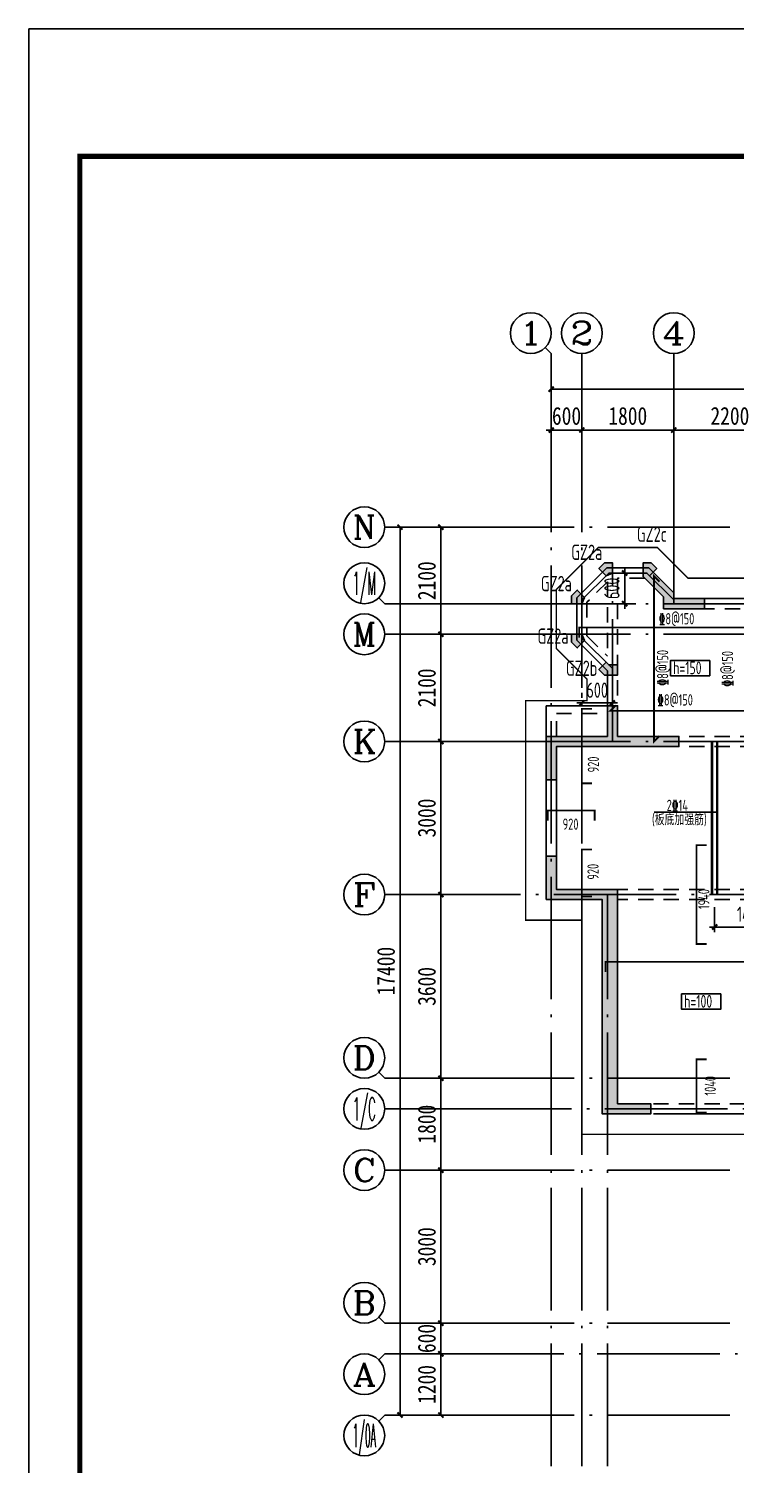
# Model space of a CAD drawing. Extents: x -144902 to 588294, y -160863 to 65494.
# Drawn here: x 171621 to 185460, y -28977 to -845 of the extents above; entities that cross this region are included whole.
import ezdxf
from ezdxf.enums import TextEntityAlignment as Align

# ---------------------------------------------------------------- set-up
doc = ezdxf.new("R2010")
doc.units = 0
doc.header["$LTSCALE"] = 100
doc.linetypes.add('3', pattern=[5, 3, -2])
doc.linetypes.add('ACAD_ISO04W100', pattern=[30.5, 24, -3, 0.5, -3])
doc.layers.get('0').update_dxf_attribs({"linetype": 'CONTINUOUS'})
doc.layers.get('Defpoints').update_dxf_attribs({"linetype": 'CONTINUOUS'})
for name, color, linetype in [('1508', 2, 'CONTINUOUS'), ('AXIS', 3, 'CONTINUOUS'), ('AXIS_TEXT', 7, 'CONTINUOUS'), ('DIM', 3, 'CONTINUOUS'), ('DOTE', 253, 'ACAD_ISO04W100'), ('GZ', 7, 'CONTINUOUS'), ('HATCH', 254, 'CONTINUOUS'), ('j加强筋', 1, 'CONTINUOUS'), ('tk', 7, 'CONTINUOUS'), ('x线脚', 6, 'CONTINUOUS'), ('构件标注', 3, 'CONTINUOUS'), ('梁', 4, 'CONTINUOUS'), ('梁虚线', 134, '3'), ('楼板正筋文字', 7, 'CONTINUOUS'), ('楼板正筋钢筋', 24, 'CONTINUOUS'), ('楼板负筋钢筋', 1, 'CONTINUOUS'), ('砼墙', 3, 'CONTINUOUS'), ('钢筋', 94, 'CONTINUOUS'), ('门', 174, 'CONTINUOUS'), ('门虚线', 174, '3')]:
    doc.layers.add(name, color=color, linetype=linetype)
doc.styles.add('_HZTXT', font='complex.shx', dxfattribs={"width": 0.7, "bigfont": 'tssdchn.shx'})
doc.styles.add('COMPLEX', font='COMPLEX')
doc.styles.add('DIM_FONT', font='SIMHEI.TTF', dxfattribs={"width": 0.8})
doc.styles.get("Standard").update_dxf_attribs({"font": 'tssdeng.shx', "width": 0.7, "bigfont": 'tssdchn.shx'})
doc.styles.add('TSSD_Dimension', font='Tssdeng.shx', dxfattribs={"width": 0.7, "bigfont": 'tssdchn.shx'})
doc.styles.add('TSSD_Rein', font='Tssdeng.shx', dxfattribs={"width": 0.7, "bigfont": 'tssdchn.shx'})
doc.dimstyles.new('_TCH_ARCH&&100', dxfattribs={"dimtxt": 350, "dimasz": 100, "dimexe": 250, "dimexo": 300, "dimgap": 100, "dimtad": 1, "dimdec": 0, "dimzin": 0, "dimdsep": 46, "dimtxsty": 'DIM_FONT', "dimblk": 'ARCHTICK', "dimcen": 0.09, "dimclrt": 7, "dimazin": 2, "dimtfac": 1, "dimtdec": 0, "dimtix": 1, "dimtmove": 2, "dimatfit": 3, "dimfxl": 1, "dimtolj": 1, "dimtzin": 0, "dimarcsym": 0})
doc.dimstyles.new('TSSD_100_100', dxfattribs={"dimtxt": 300, "dimasz": 100, "dimexe": 100, "dimexo": 250, "dimgap": 100, "dimtad": 1, "dimdec": 0, "dimzin": 0, "dimdsep": 46, "dimtxsty": 'TSSD_Dimension', "dimblk": 'ARCHTICK', "dimcen": 0, "dimdle": 100, "dimclrt": 7, "dimadec": 0, "dimazin": 0, "dimtfac": 1, "dimtdec": 0, "dimtix": 1, "dimtmove": 2, "dimatfit": 3, "dimfxl": 1, "dimtolj": 1, "dimtzin": 0, "dimarcsym": 0})

# ---------------------------------------------------------------- blocks, each defined once
blk = doc.blocks.new('A1tk')
at = {"layer": 'tk', "color": 5}
blk.add_lwpolyline([(0, 0), (0, 59400), (84100, 59400), (84100, 0)], close=True, dxfattribs=at)
at = {"layer": 'tk', "const_width": 100}
blk.add_lwpolyline([(2500, 1000), (83100, 1000), (83100, 58400), (2500, 58400)], close=True, dxfattribs=at)
blk = doc.blocks.new('_ArchTick')
at = {"color": 0, "linetype": 'ByBlock', "const_width": 0.4}
blk.add_lwpolyline([(-0.5, -0.5), (0.5, 0.5)], dxfattribs=at)
blk = doc.blocks.new('*D1317')
at = {"layer": 'Defpoints', "color": 0}
for p in [(183265, -11512), (183265, -12112), (183294, -12112)]:
    blk.add_point(p, dxfattribs=at)
at = {"layer": 'DIM', "color": 0, "lineweight": -2}
for p, q in [((183294, -11512), (183294, -11412)), ((183294, -11512), (183294, -12112)), ((183515, -11512), (183394, -11512)), ((183294, -12112), (183294, -12212)), ((183515, -12112), (183394, -12112))]:
    blk.add_line(p, q, dxfattribs=at)
at = {"layer": 'DIM', "color": 0, "lineweight": -2, "xscale": 100, "yscale": 100, "zscale": 100}
for p, rotation in [((183294, -11512), 270), ((183294, -12112), 90)]:
    blk.add_blockref('_ArchTick', p, dxfattribs=dict(at, rotation=rotation))
at = {"layer": 'DIM', "color": 7, "insert": (183044, -11812), "char_height": 300, "attachment_point": 5, "rotation": 90, "style": 'TSSD_Dimension'}
blk.add_mtext('\\A1;600', dxfattribs=at)
blk = doc.blocks.new('*D1331')
at = {"layer": 'Defpoints', "color": 0}
for p in [(182455, -14057), (182455, -14112), (183055, -14112)]:
    blk.add_point(p, dxfattribs=at)
at = {"layer": 'DIM', "color": 0, "lineweight": -2}
for p, q in [((182455, -14057), (182355, -14057)), ((182455, -13862), (182455, -13957)), ((183055, -14057), (182455, -14057)), ((183055, -13862), (183055, -13957)), ((183055, -14057), (183155, -14057))]:
    blk.add_line(p, q, dxfattribs=at)
at = {"layer": 'DIM', "color": 0, "lineweight": -2, "xscale": 100, "yscale": 100, "zscale": 100}
blk.add_blockref('_ArchTick', (182455, -14057), dxfattribs=at)
at = {"layer": 'DIM', "color": 0, "lineweight": -2, "xscale": 100, "yscale": 100, "zscale": 100, "rotation": 180}
blk.add_blockref('_ArchTick', (183055, -14057), dxfattribs=at)
at = {"layer": 'DIM', "color": 7, "insert": (182755, -13807), "char_height": 300, "attachment_point": 5, "style": 'TSSD_Dimension'}
blk.add_mtext('\\A1;600', dxfattribs=at)
blk = doc.blocks.new('*D1341')
at = {"layer": 'Defpoints', "color": 0}
for p in [(185055, -17812, 0), (186455, -17812), (185055, -18448)]:
    blk.add_point(p, dxfattribs=at)
at = {"layer": 'j加强筋', "color": 0, "lineweight": -2}
for p, q in [((185055, -18062), (185055, -18548)), ((186455, -18062), (186455, -18548)), ((186555, -18448), (184955, -18448))]:
    blk.add_line(p, q, dxfattribs=at)
at = {"layer": 'j加强筋', "color": 0, "lineweight": -2, "xscale": 100, "yscale": 100, "zscale": 100, "rotation": 180}
blk.add_blockref('_ArchTick', (185055, -18448), dxfattribs=at)
at = {"layer": 'j加强筋', "color": 0, "lineweight": -2, "xscale": 100, "yscale": 100, "zscale": 100}
blk.add_blockref('_ArchTick', (186455, -18448), dxfattribs=at)
at = {"layer": 'j加强筋', "color": 7, "insert": (185755, -18198), "char_height": 300, "attachment_point": 5, "style": 'TSSD_Dimension'}
blk.add_mtext('\\A1;1400', dxfattribs=at)
blk = doc.blocks.new('*D1650')
at = {"layer": 'AXIS', "color": 0, "lineweight": -2}
for p, q in [((2761, 5875), (1650, 5875)), ((1900, 4675), (1900, 5875)), ((2761, 4675), (1650, 4675))]:
    blk.add_line(p, q, dxfattribs=at)
at = {"layer": 'Defpoints', "color": 0}
for p in [(1900, 5875), (3061, 5875), (3061, 4675)]:
    blk.add_point(p, dxfattribs=at)
at = {"layer": 'AXIS', "color": 0, "lineweight": -2, "xscale": 100, "yscale": 100, "zscale": 100}
for p, rotation in [((1900, 5875), 90), ((1900, 4675), 270)]:
    blk.add_blockref('_ArchTick', p, dxfattribs=dict(at, rotation=rotation))
at = {"layer": 'AXIS', "color": 7, "insert": (1625, 5275), "char_height": 350, "attachment_point": 5, "rotation": 90, "style": 'DIM_FONT'}
blk.add_mtext('\\A1;1200', dxfattribs=at)
blk = doc.blocks.new('*D1651')
at = {"layer": 'AXIS', "color": 0, "lineweight": -2}
for p, q in [((2761, 6475), (1650, 6475)), ((1900, 6475), (1900, 6575)), ((1900, 5875), (1900, 6475)), ((2761, 5875), (1650, 5875)), ((1900, 5875), (1900, 5775))]:
    blk.add_line(p, q, dxfattribs=at)
at = {"layer": 'Defpoints', "color": 0}
for p in [(1900, 6475), (3061, 6475), (3061, 5875)]:
    blk.add_point(p, dxfattribs=at)
at = {"layer": 'AXIS', "color": 0, "lineweight": -2, "xscale": 100, "yscale": 100, "zscale": 100}
for p, rotation in [((1900, 6475), 270), ((1900, 5875), 90)]:
    blk.add_blockref('_ArchTick', p, dxfattribs=dict(at, rotation=rotation))
at = {"layer": 'AXIS', "color": 7, "insert": (1625, 6175), "char_height": 350, "attachment_point": 5, "rotation": 90, "style": 'DIM_FONT'}
blk.add_mtext('\\A1;600', dxfattribs=at)
blk = doc.blocks.new('*D1652')
at = {"layer": 'AXIS', "color": 0, "lineweight": -2}
for p, q in [((2761, 9475), (1650, 9475)), ((1900, 6475), (1900, 9475)), ((2761, 6475), (1650, 6475))]:
    blk.add_line(p, q, dxfattribs=at)
at = {"layer": 'Defpoints', "color": 0}
for p in [(1900, 9475), (3061, 9475), (3061, 6475)]:
    blk.add_point(p, dxfattribs=at)
at = {"layer": 'AXIS', "color": 0, "lineweight": -2, "xscale": 100, "yscale": 100, "zscale": 100}
for p, rotation in [((1900, 9475), 90), ((1900, 6475), 270)]:
    blk.add_blockref('_ArchTick', p, dxfattribs=dict(at, rotation=rotation))
at = {"layer": 'AXIS', "color": 7, "insert": (1625, 7975), "char_height": 350, "attachment_point": 5, "rotation": 90, "style": 'DIM_FONT'}
blk.add_mtext('\\A1;3000', dxfattribs=at)
blk = doc.blocks.new('*D1653')
at = {"layer": 'AXIS', "color": 0, "lineweight": -2}
for p, q in [((2761, 11275), (1650, 11275)), ((1900, 9475), (1900, 11275)), ((2761, 9475), (1650, 9475))]:
    blk.add_line(p, q, dxfattribs=at)
at = {"layer": 'Defpoints', "color": 0}
for p in [(1900, 11275), (3061, 11275), (3061, 9475)]:
    blk.add_point(p, dxfattribs=at)
at = {"layer": 'AXIS', "color": 0, "lineweight": -2, "xscale": 100, "yscale": 100, "zscale": 100}
for p, rotation in [((1900, 11275), 90), ((1900, 9475), 270)]:
    blk.add_blockref('_ArchTick', p, dxfattribs=dict(at, rotation=rotation))
at = {"layer": 'AXIS', "color": 7, "insert": (1625, 10375), "char_height": 350, "attachment_point": 5, "rotation": 90, "style": 'DIM_FONT'}
blk.add_mtext('\\A1;1800', dxfattribs=at)
blk = doc.blocks.new('*D1654')
at = {"layer": 'AXIS', "color": 0, "lineweight": -2}
for p, q in [((2761, 14875), (1650, 14875)), ((1900, 11275), (1900, 14875)), ((2761, 11275), (1650, 11275))]:
    blk.add_line(p, q, dxfattribs=at)
at = {"layer": 'Defpoints', "color": 0}
for p in [(1900, 14875), (3061, 14875), (3061, 11275)]:
    blk.add_point(p, dxfattribs=at)
at = {"layer": 'AXIS', "color": 0, "lineweight": -2, "xscale": 100, "yscale": 100, "zscale": 100}
for p, rotation in [((1900, 14875), 90), ((1900, 11275), 270)]:
    blk.add_blockref('_ArchTick', p, dxfattribs=dict(at, rotation=rotation))
at = {"layer": 'AXIS', "color": 7, "insert": (1625, 13075), "char_height": 350, "attachment_point": 5, "rotation": 90, "style": 'DIM_FONT'}
blk.add_mtext('\\A1;3600', dxfattribs=at)
blk = doc.blocks.new('*D1655')
at = {"layer": 'AXIS', "color": 0, "lineweight": -2}
for p, q in [((2761, 17875), (1650, 17875)), ((1900, 14875), (1900, 17875)), ((2761, 14875), (1650, 14875))]:
    blk.add_line(p, q, dxfattribs=at)
at = {"layer": 'Defpoints', "color": 0}
for p in [(1900, 17875), (3061, 17875), (3061, 14875)]:
    blk.add_point(p, dxfattribs=at)
at = {"layer": 'AXIS', "color": 0, "lineweight": -2, "xscale": 100, "yscale": 100, "zscale": 100}
for p, rotation in [((1900, 17875), 90), ((1900, 14875), 270)]:
    blk.add_blockref('_ArchTick', p, dxfattribs=dict(at, rotation=rotation))
at = {"layer": 'AXIS', "color": 7, "insert": (1625, 16375), "char_height": 350, "attachment_point": 5, "rotation": 90, "style": 'DIM_FONT'}
blk.add_mtext('\\A1;3000', dxfattribs=at)
blk = doc.blocks.new('*D1656')
at = {"layer": 'AXIS', "color": 0, "lineweight": -2}
for p, q in [((2761, 19975), (1650, 19975)), ((1900, 17875), (1900, 19975)), ((2761, 17875), (1650, 17875))]:
    blk.add_line(p, q, dxfattribs=at)
at = {"layer": 'Defpoints', "color": 0}
for p in [(1900, 19975), (3061, 19975), (3061, 17875)]:
    blk.add_point(p, dxfattribs=at)
at = {"layer": 'AXIS', "color": 0, "lineweight": -2, "xscale": 100, "yscale": 100, "zscale": 100}
for p, rotation in [((1900, 19975), 90), ((1900, 17875), 270)]:
    blk.add_blockref('_ArchTick', p, dxfattribs=dict(at, rotation=rotation))
at = {"layer": 'AXIS', "color": 7, "insert": (1625, 18925), "char_height": 350, "attachment_point": 5, "rotation": 90, "style": 'DIM_FONT'}
blk.add_mtext('\\A1;2100', dxfattribs=at)
blk = doc.blocks.new('*D1657')
at = {"layer": 'AXIS', "color": 0, "lineweight": -2}
for p, q in [((2761, 22075), (1650, 22075)), ((1900, 19975), (1900, 22075)), ((2761, 19975), (1650, 19975))]:
    blk.add_line(p, q, dxfattribs=at)
at = {"layer": 'Defpoints', "color": 0}
for p in [(1900, 22075), (3061, 22075), (3061, 19975)]:
    blk.add_point(p, dxfattribs=at)
at = {"layer": 'AXIS', "color": 0, "lineweight": -2, "xscale": 100, "yscale": 100, "zscale": 100}
for p, rotation in [((1900, 22075), 90), ((1900, 19975), 270)]:
    blk.add_blockref('_ArchTick', p, dxfattribs=dict(at, rotation=rotation))
at = {"layer": 'AXIS', "color": 7, "insert": (1625, 21025), "char_height": 350, "attachment_point": 5, "rotation": 90, "style": 'DIM_FONT'}
blk.add_mtext('\\A1;2100', dxfattribs=at)
blk = doc.blocks.new('*D1658')
at = {"layer": 'AXIS', "color": 0, "lineweight": -2}
for p, q in [((2761, 22075), (850, 22075)), ((1100, 4675), (1100, 22075)), ((2761, 4675), (850, 4675))]:
    blk.add_line(p, q, dxfattribs=at)
at = {"layer": 'Defpoints', "color": 0}
for p in [(1100, 22075), (3061, 22075, 0), (3061, 4675)]:
    blk.add_point(p, dxfattribs=at)
at = {"layer": 'AXIS', "color": 0, "lineweight": -2, "xscale": 100, "yscale": 100, "zscale": 100}
for p, rotation in [((1100, 22075), 90), ((1100, 4675), 270)]:
    blk.add_blockref('_ArchTick', p, dxfattribs=dict(at, rotation=rotation))
at = {"layer": 'AXIS', "color": 7, "insert": (825, 13375), "char_height": 350, "attachment_point": 5, "rotation": 90, "style": 'DIM_FONT'}
blk.add_mtext('\\A1;17400', dxfattribs=at)
blk = doc.blocks.new('*D1683')
at = {"layer": 'AXIS', "color": 0, "lineweight": -2}
for p, q in [((6461, 22375), (6461, 24228)), ((8661, 22375), (8661, 24228)), ((6461, 23978), (8661, 23978))]:
    blk.add_line(p, q, dxfattribs=at)
at = {"layer": 'Defpoints', "color": 0}
for p in [(8661, 23978), (6461, 22075), (8661, 22075)]:
    blk.add_point(p, dxfattribs=at)
at = {"layer": 'AXIS', "color": 0, "lineweight": -2, "xscale": 100, "yscale": 100, "zscale": 100, "rotation": 180}
blk.add_blockref('_ArchTick', (6461, 23978), dxfattribs=at)
at = {"layer": 'AXIS', "color": 0, "lineweight": -2, "xscale": 100, "yscale": 100, "zscale": 100}
blk.add_blockref('_ArchTick', (8661, 23978), dxfattribs=at)
at = {"layer": 'AXIS', "color": 7, "insert": (7561, 24253), "char_height": 350, "attachment_point": 5, "style": 'DIM_FONT'}
blk.add_mtext('\\A1;2200', dxfattribs=at)
blk = doc.blocks.new('*D1684')
at = {"layer": 'AXIS', "color": 0, "lineweight": -2}
for p, q in [((4661, 22375), (4661, 24228)), ((6461, 22375), (6461, 24228)), ((4661, 23978), (6461, 23978))]:
    blk.add_line(p, q, dxfattribs=at)
at = {"layer": 'Defpoints', "color": 0}
for p in [(6461, 23978), (4661, 22075), (6461, 22075)]:
    blk.add_point(p, dxfattribs=at)
at = {"layer": 'AXIS', "color": 0, "lineweight": -2, "xscale": 100, "yscale": 100, "zscale": 100, "rotation": 180}
blk.add_blockref('_ArchTick', (4661, 23978), dxfattribs=at)
at = {"layer": 'AXIS', "color": 0, "lineweight": -2, "xscale": 100, "yscale": 100, "zscale": 100}
blk.add_blockref('_ArchTick', (6461, 23978), dxfattribs=at)
at = {"layer": 'AXIS', "color": 7, "insert": (5561, 24253), "char_height": 350, "attachment_point": 5, "style": 'DIM_FONT'}
blk.add_mtext('\\A1;1800', dxfattribs=at)
blk = doc.blocks.new('*D1685')
at = {"layer": 'AXIS', "color": 0, "lineweight": -2}
for p, q in [((4061, 22375), (4061, 24228)), ((4661, 22375), (4661, 24228)), ((4061, 23978), (3961, 23978)), ((4061, 23978), (4661, 23978)), ((4661, 23978), (4761, 23978))]:
    blk.add_line(p, q, dxfattribs=at)
at = {"layer": 'Defpoints', "color": 0}
for p in [(4661, 23978), (4061, 22075), (4661, 22075)]:
    blk.add_point(p, dxfattribs=at)
at = {"layer": 'AXIS', "color": 0, "lineweight": -2, "xscale": 100, "yscale": 100, "zscale": 100}
blk.add_blockref('_ArchTick', (4061, 23978), dxfattribs=at)
at = {"layer": 'AXIS', "color": 0, "lineweight": -2, "xscale": 100, "yscale": 100, "zscale": 100, "rotation": 180}
blk.add_blockref('_ArchTick', (4661, 23978), dxfattribs=at)
at = {"layer": 'AXIS', "color": 7, "insert": (4361, 24253), "char_height": 350, "attachment_point": 5, "style": 'DIM_FONT'}
blk.add_mtext('\\A1;600', dxfattribs=at)
blk = doc.blocks.new('*D1686')
at = {"layer": 'AXIS', "color": 0, "lineweight": -2}
for p, q in [((4061, 22375), (4061, 25028)), ((4061, 24778), (43161, 24778)), ((43161, 22375), (43161, 25028))]:
    blk.add_line(p, q, dxfattribs=at)
at = {"layer": 'Defpoints', "color": 0}
for p in [(43161, 24778), (4061, 22075), (43161, 22075)]:
    blk.add_point(p, dxfattribs=at)
at = {"layer": 'AXIS', "color": 0, "lineweight": -2, "xscale": 100, "yscale": 100, "zscale": 100, "rotation": 180}
blk.add_blockref('_ArchTick', (4061, 24778), dxfattribs=at)
at = {"layer": 'AXIS', "color": 0, "lineweight": -2, "xscale": 100, "yscale": 100, "zscale": 100}
blk.add_blockref('_ArchTick', (43161, 24778), dxfattribs=at)
at = {"layer": 'AXIS', "color": 7, "insert": (23611, 25053), "char_height": 350, "attachment_point": 5, "style": 'DIM_FONT'}
blk.add_mtext('\\A1;39100', dxfattribs=at)
blk = doc.blocks.new('_AXISO')
blk.add_circle((0, 0), 0.5)
at = {"layer": 'AXIS_TEXT', "style": 'COMPLEX', "width": 1.041667}
blk.add_attdef('A', text='', height=0.56, dxfattribs=at).set_placement((-0.25, -0.28), (0.25, -0.28), align=Align.FIT)
blk = doc.blocks.new('2012122621245179')
at = {"layer": 'GZ'}
h = blk.add_hatch(color=256, dxfattribs=at)
h.paths.add_polyline_path([(5985.8, 21123.5), (6127.3, 21265), (6017.2, 21375), (5861.6, 21375), (5861.6, 21175), (5934.4, 21175)])
h.paths.add_polyline_path([(5137.3, 21123.5), (4995.9, 21265), (5105.9, 21375), (5261.6, 21375), (5261.6, 21175), (5202.6, 21150.6)])
h.paths.add_polyline_path([(5137.3, 19426.5), (4995.9, 19285.1), (5105.9, 19175), (5361.4, 19175), (5361.4, 19375), (5188.8, 19375)])
h.paths.add_polyline_path([(4713, 19850.8), (4571.6, 19709.3), (4461.6, 19819.4), (4461.6, 19975), (4661.6, 19975), (4693.3, 19898.4)])
h.paths.add_polyline_path([(4713, 20699.3), (4571.6, 20840.7), (4461.6, 20730.7), (4461.6, 20575), (4661.6, 20575), (4687.2, 20637.2)])
at = {"layer": 'HATCH'}
for points in [[(7061.4, 20675), (7061.4, 20475), (6261.4, 20475), (6261.4, 20706.6), (5861.6, 21106.4), (5861.6, 21275), (5975.8, 21275), (6461.4, 20789.4), (6461.4, 20675)], [(5161.4, 18575), (5161.4, 17975), (3961.4, 17975), (3961.4, 17125), (4161.4, 17125), (4161.4, 17775), (6561.4, 17775), (6561.4, 17975), (5361.4, 17975), (5361.4, 18575)], [(3961.4, 14775), (5061.4, 14775), (5061.4, 10575), (6011.4, 10575), (6011.4, 10775), (5361.4, 10775), (5361.4, 14975), (4161.4, 14975), (4161.4, 15625), (3961.4, 15625)]]:
    blk.add_hatch(color=256, dxfattribs=at).paths.add_polyline_path(points)
at = {"layer": 'AXIS'}
for p, q in [((3944.2, 25594.8, 0), (4061.4, 25477.6, 0)), ((4061.4, 22075, 0), (4061.4, 25477.6, 0)), ((4661.4, 22075, 0), (4661.4, 25477.6, 0)), ((6461.4, 22075, 0), (6461.4, 25477.6, 0)), ((3461.4, 22075, 0), (800, 22075, 0)), ((682.8, 20692.2, 0), (800, 20575, 0)), ((3461.4, 20575, 0), (800, 20575, 0)), ((3461.4, 19975, 0), (800, 19975, 0)), ((3461.4, 17875, 0), (800, 17875, 0)), ((3461.4, 14875, 0), (800, 14875, 0)), ((682.8, 11392.2, 0), (800, 11275, 0)), ((3461.4, 11275, 0), (800, 11275, 0)), ((3461.4, 10675, 0), (800, 10675, 0)), ((3461.4, 9475, 0), (800, 9475, 0)), ((682.8, 6592.2, 0), (800, 6475, 0)), ((3461.4, 6475, 0), (800, 6475, 0)), ((682.8, 5757.8, 0), (800, 5875, 0)), ((3461.4, 5875, 0), (800, 5875, 0)), ((682.8, 4557.8, 0), (800, 4675, 0)), ((3461.4, 4675, 0), (800, 4675, 0))]:
    blk.add_line(p, q, dxfattribs=at)
at = {"layer": 'DOTE'}
for p, q in [((4061.4, 3675, 0), (4061.4, 23075, 0)), ((4661.4, 3675, 0), (4661.4, 23075, 0)), ((6461.4, 20575, 0), (6461.4, 23075, 0)), ((44161.4, 22075, 0), (3061.4, 22075, 0)), ((5188.8, 21175, 0), (4661.4, 20647.6, 0)), ((5934.4, 21175, 0), (5188.8, 21175, 0)), ((5261.4, 17875, 0), (5261.4, 21175, 0)), ((5934.4, 21175, 0), (6461.4, 20648)), ((8661.4, 20575, 0), (3061.4, 20575, 0)), ((14761.4, 19975, 0), (3061.4, 19975, 0)), ((4661.4, 19902.4, 0), (5261.4, 19302.4, 0)), ((8661.4, 17875, 0), (3061.4, 17875, 0)), ((33961.4, 14875, 0), (3461.4, 14875, 0)), ((5161.4, 3675, 0), (5161.4, 14875, 0)), ((44161.4, 11275, 0), (3061.4, 11275, 0)), ((10561.4, 10675, 0), (3061.4, 10675, 0)), ((44161.4, 9475, 0), (3061.4, 9475, 0)), ((44161.4, 6475, 0), (3061.4, 6475, 0)), ((19561.4, 5875, 0), (3061.4, 5875, 0)), ((44161.4, 4675, 0), (3061.4, 4675, 0))]:
    blk.add_line(p, q, dxfattribs=at)
at = {"layer": 'GZ'}
for points in [[(5137.3, 21123.5), (4995.9, 21265), (5105.9, 21375), (5261.6, 21375), (5261.6, 21175), (5137.3, 21123.5)], [(5985.8, 21123.5), (6127.3, 21265), (6017.2, 21375), (5861.6, 21375), (5861.6, 21175), (5934.4, 21175)], [(4713, 20699.3), (4571.6, 20840.7), (4461.6, 20730.7), (4461.6, 20575), (4661.6, 20575), (4687.2, 20637.2)], [(4713, 19850.8), (4571.6, 19709.3), (4461.6, 19819.4), (4461.6, 19975), (4661.6, 19975), (4693.3, 19898.4)], [(5137.3, 19426.5), (4995.9, 19285.1), (5105.9, 19175), (5361.4, 19175), (5361.4, 19375), (5188.8, 19375)]]:
    blk.add_lwpolyline(points, close=True, dxfattribs=at)
at = {"layer": '梁'}
for p, q in [((5147.4, 21275, 0), (4561.6, 20689.2, 0)), ((5861.6, 21275, 0), (5147.4, 21275, 0)), ((4561.6, 20689.2, 0), (4561.6, 19860.8, 0)), ((8261.4, 20675), (7061.4, 20675)), ((4561.6, 19860.8, 0), (5161.4, 19261, 0)), ((5161.4, 19261, 0), (5161.4, 18575, 0)), ((3961.4, 17975), (3961.4, 18575)), ((3961.4, 18575), (5161.4, 18575)), ((7861.4, 10575), (6061.4, 10575))]:
    blk.add_line(p, q, dxfattribs=at)
at = {"layer": '梁虚线'}
for p, q in [((5161.4, 21006.2, 0), (4761.6, 20606.4, 0)), ((5161.4, 21006.2, 0), (5161.4, 19543.8, 0)), ((5892.9, 21075, 0), (5361.4, 21075, 0)), ((5361.4, 21075, 0), (5361.4, 18575, 0)), ((4761.6, 20606.4, 0), (4761.6, 19943.6, 0)), ((8261.4, 20475), (7061.4, 20475)), ((4761.6, 19943.6, 0), (5161.4, 19543.8, 0)), ((4161.4, 18425), (5161.4, 18425)), ((4161.4, 17975), (4161.4, 18425)), ((8561.4, 17975), (6561.4, 17975)), ((8561.4, 17775), (6561.4, 17775)), ((8561.4, 14975), (5361.4, 14975)), ((8561.4, 14775), (5361.4, 14775)), ((7861.4, 10775), (6061.4, 10775))]:
    blk.add_line(p, q, dxfattribs=at)
at = {"layer": '砼墙'}
for points in [[(7061.4, 20675), (7061.4, 20475), (6261.4, 20475), (6261.4, 20706.6), (5861.6, 21106.4), (5861.6, 21275), (5975.8, 21275), (6461.4, 20789.4), (6461.4, 20675)], [(5161.4, 18575), (5161.4, 17975), (3961.4, 17975), (3961.4, 17125), (4161.4, 17125), (4161.4, 17775), (6561.4, 17775), (6561.4, 17975), (5361.4, 17975), (5361.4, 18575)], [(3961.4, 14775), (5061.4, 14775), (5061.4, 10575), (6011.4, 10575), (6011.4, 10775), (5361.4, 10775), (5361.4, 14975), (4161.4, 14975), (4161.4, 15625), (3961.4, 15625)]]:
    blk.add_lwpolyline(points, close=True, dxfattribs=at)
at = {"layer": '门'}
for p, q in [((3961.4, 15625), (3961.4, 17125)), ((4161.4, 15625), (4161.4, 17125))]:
    blk.add_line(p, q, dxfattribs=at)
at = {"layer": '门虚线'}
for p, q in [((3961.4, 15625), (3961.4, 17125)), ((4161.4, 15625), (4161.4, 17125))]:
    blk.add_line(p, q, dxfattribs=at)
at = {"layer": 'AXIS'}
ref = blk.add_blockref('_AXISO', (3661.4, 25877.6, 0), dxfattribs=dict(at, xscale=800, yscale=800, zscale=800))
ref.add_attrib('A', '1', dxfattribs={"layer": 'AXIS_TEXT', "height": 452.5, "style": '_HZTXT', "width": 2.333333}).set_placement((3435.1, 25651.4, 0), (3887.6, 25651.4, 0), align=Align.FIT)
ref = blk.add_blockref('_AXISO', (4661.4, 25877.6, 0), dxfattribs=dict(at, xscale=800, yscale=800, zscale=800))
ref.add_attrib('A', '2', dxfattribs={"layer": 'AXIS_TEXT', "height": 452.5, "style": '_HZTXT', "width": 1.5}).set_placement((4435.1, 25651.4, 0), (4887.6, 25651.4, 0), align=Align.FIT)
ref = blk.add_blockref('_AXISO', (6461.4, 25877.6, 0), dxfattribs=dict(at, xscale=800, yscale=800, zscale=800))
ref.add_attrib('A', '4', dxfattribs={"layer": 'AXIS_TEXT', "height": 452.5, "style": '_HZTXT', "width": 1.3125}).set_placement((6235.1, 25651.4, 0), (6687.6, 25651.4, 0), align=Align.FIT)
ref = blk.add_blockref('_AXISO', (400, 22075, 0), dxfattribs=dict(at, xscale=800, yscale=800, zscale=800))
ref.add_attrib('A', 'N', dxfattribs={"layer": 'AXIS_TEXT', "height": 452.5, "style": '_HZTXT', "width": 1.105263}).set_placement((173.7, 21848.7, 0), (626.3, 21848.7, 0), align=Align.FIT)
ref = blk.add_blockref('_AXISO', (400, 20975, 0), dxfattribs=dict(at, xscale=800, yscale=800, zscale=800))
ref.add_attrib('A', '1/M', dxfattribs={"layer": 'AXIS_TEXT', "height": 452.55, "style": '_HZTXT', "width": 0.362069}).set_placement((173.7, 20748.7, 0), (626.3, 20748.7, 0), align=Align.FIT)
ref = blk.add_blockref('_AXISO', (400, 19975, 0), dxfattribs=dict(at, xscale=800, yscale=800, zscale=800))
ref.add_attrib('A', 'M', dxfattribs={"layer": 'AXIS_TEXT', "height": 452.5, "style": '_HZTXT'}).set_placement((173.7, 19748.7, 0), (626.3, 19748.7, 0), align=Align.FIT)
ref = blk.add_blockref('_AXISO', (400, 17875, 0), dxfattribs=dict(at, xscale=800, yscale=800, zscale=800))
ref.add_attrib('A', 'K', dxfattribs={"layer": 'AXIS_TEXT', "height": 452.5, "style": '_HZTXT', "width": 1.105263}).set_placement((173.7, 17648.7, 0), (626.3, 17648.7, 0), align=Align.FIT)
ref = blk.add_blockref('_AXISO', (400, 14875, 0), dxfattribs=dict(at, xscale=800, yscale=800, zscale=800))
ref.add_attrib('A', 'F', dxfattribs={"layer": 'AXIS_TEXT', "height": 452.5, "style": '_HZTXT', "width": 1.3125}).set_placement((173.7, 14648.7, 0), (626.3, 14648.7, 0), align=Align.FIT)
ref = blk.add_blockref('_AXISO', (400, 11675, 0), dxfattribs=dict(at, xscale=800, yscale=800, zscale=800))
ref.add_attrib('A', 'D', dxfattribs={"layer": 'AXIS_TEXT', "height": 452.5, "style": '_HZTXT', "width": 1.235294}).set_placement((173.7, 11448.7, 0), (626.3, 11448.7, 0), align=Align.FIT)
ref = blk.add_blockref('_AXISO', (400, 10675, 0), dxfattribs=dict(at, xscale=800, yscale=800, zscale=800))
ref.add_attrib('A', '1/C', dxfattribs={"layer": 'AXIS_TEXT', "height": 452.55, "style": '_HZTXT', "width": 0.403846}).set_placement((173.7, 10448.7, 0), (626.3, 10448.7, 0), align=Align.FIT)
ref = blk.add_blockref('_AXISO', (400, 9475, 0), dxfattribs=dict(at, xscale=800, yscale=800, zscale=800))
ref.add_attrib('A', 'C', dxfattribs={"layer": 'AXIS_TEXT', "height": 452.5, "style": '_HZTXT', "width": 1.4}).set_placement((173.7, 9248.7, 0), (626.3, 9248.7, 0), align=Align.FIT)
ref = blk.add_blockref('_AXISO', (400, 6875, 0), dxfattribs=dict(at, xscale=800, yscale=800, zscale=800))
ref.add_attrib('A', 'B', dxfattribs={"layer": 'AXIS_TEXT', "height": 452.5, "style": '_HZTXT', "width": 1.235294}).set_placement((173.7, 6648.7, 0), (626.3, 6648.7, 0), align=Align.FIT)
ref = blk.add_blockref('_AXISO', (400, 5475, 0), dxfattribs=dict(at, xscale=800, yscale=800, zscale=800))
ref.add_attrib('A', 'A', dxfattribs={"layer": 'AXIS_TEXT', "height": 452.5, "style": '_HZTXT', "width": 1.166667}).set_placement((173.7, 5248.7, 0), (626.3, 5248.7, 0), align=Align.FIT)
ref = blk.add_blockref('_AXISO', (400, 4275, 0), dxfattribs=dict(at, xscale=800, yscale=800, zscale=800))
ref.add_attrib('A', '1/0A', dxfattribs={"layer": 'AXIS_TEXT', "height": 452.55, "style": '_HZTXT', "width": 0.28}).set_placement((173.7, 4048.7, 0), (626.3, 4048.7, 0), align=Align.FIT)
for p1, p2, distance, picture, middle in [((4061.4, 22075, 0), (43161.4, 22075, 0), 2702.6, '*D1686', (23611.4, 25052.6, 0)), ((4061.4, 22075, 0), (4661.4, 22075, 0), 1902.6, '*D1685', (4361.4, 24252.6, 0)), ((4661.4, 22075, 0), (6461.4, 22075, 0), 1902.6, '*D1684', (5561.4, 24252.6, 0)), ((6461.4, 22075, 0), (8661.4, 22075, 0), 1902.6, '*D1683', (7561.4, 24252.6, 0)), ((3061.4, 4675, 0), (3061.4, 22075, 0), 1961.4, '*D1658', (825, 13375, 0)), ((3061.4, 19975, 0), (3061.4, 22075, 0), 1161.4, '*D1657', (1625, 21025, 0)), ((3061.4, 17875, 0), (3061.4, 19975, 0), 1161.4, '*D1656', (1625, 18925, 0)), ((3061.4, 14875, 0), (3061.4, 17875, 0), 1161.4, '*D1655', (1625, 16375, 0)), ((3061.4, 11275, 0), (3061.4, 14875, 0), 1161.4, '*D1654', (1625, 13075, 0)), ((3061.4, 9475, 0), (3061.4, 11275, 0), 1161.4, '*D1653', (1625, 10375, 0)), ((3061.4, 6475, 0), (3061.4, 9475, 0), 1161.4, '*D1652', (1625, 7975, 0)), ((3061.4, 5875, 0), (3061.4, 6475, 0), 1161.4, '*D1651', (1625, 6175, 0)), ((3061.4, 4675, 0), (3061.4, 5875, 0), 1161.4, '*D1650', (1625, 5275, 0))]:
    dim = blk.add_aligned_dim(p1=p1, p2=p2, distance=distance, dimstyle='_TCH_ARCH&&100', dxfattribs=at)
    dim.commit()
    dim.dimension.update_dxf_attribs({"geometry": picture, "text_midpoint": middle})

msp = doc.modelspace()

# ---------------------------------------------------------------- linework, layer by layer
at = {"layer": 'j加强筋'}
msp.add_line((183872.1, -16198.55), (185105.176, -16198.55), dxfattribs=at)
at = {"layer": 'j加强筋', "const_width": 50, "elevation": 0}
for points in [[(185005.176, -14812.227), (185005.176, -17812.227)], [(185105.176, -14812.227), (185105.176, -17812.227)]]:
    msp.add_lwpolyline(points, dxfattribs=at)
at = {"layer": 'x线脚', "const_width": 30}
msp.add_lwpolyline([(198255.176, -12812.227), (193055.176, -12812.227), (193055.176, -12212.227), (189555.176, -12212.227), (189555.176, -12212.227), (186955.176, -12212.227), (186955.176, -11612.227), (184535.284, -11612.229), (183935.283, -11012.227), (182775.485, -11012.227), (181955.384, -11832.328), (181955.384, -12992.126), (182555.175, -13591.918), (182555.175, -14012.227), (181355.176, -14012.227), (181355.176, -15712.227), (181355.176, -18312.227), (182455.176, -18312.227), (182455.176, -22512.227), (187855.176, -22512.227), (187855.176, -23712.227), (193555.176, -23712.227), (193555.176, -27312.227), (197255.176, -27312.227)], dxfattribs=at)
at = {"layer": '构件标注', "color": 2}
for points in [[(184960.23, -13222.63), (184960.23, -13525.515), (184192.923, -13525.515), (184192.923, -13222.63)], [(185175.643, -19758.084), (185175.643, -20060.968), (184408.335, -20060.968), (184408.335, -19758.084)]]:
    msp.add_lwpolyline(points, close=True, dxfattribs=at)
at = {"layer": '楼板正筋钢筋', "const_width": 35}
for points in [[(183973.92, -14706.15), (183867.853, -14812.216), (183867.853, -11573.893), (183973.938, -11679.938)], [(186405.253, -14103.77), (186511.32, -14209.836), (183013.526, -14209.836), (183119.575, -14103.749)]]:
    msp.add_lwpolyline(points, dxfattribs=at)
at = {"layer": '楼板负筋钢筋', "const_width": 35}
for points in [[(186525.177, -12777.837), (186525.177, -12577.837), (182404.017, -12577.838), (182404.017, -12777.838)], [(182656.4, -15632.214), (182456.4, -15632.214), (182456.4, -14172.521), (182656.4, -14172.521)], [(182705.176, -16363.653), (182705.176, -16163.653), (181785.178, -16163.653), (181785.178, -16363.653)], [(184901.776, -18782.217), (184701.776, -18782.216), (184701.776, -16842.217), (184901.776, -16842.217)], [(182656.4, -17849.428), (182456.4, -17849.428), (182456.4, -16929.43), (182656.4, -16929.43)], [(186525.177, -19332.222), (186525.177, -19132.222), (182919.265, -19132.222), (182919.265, -19332.222)], [(184901.776, -22082.217), (184701.776, -22082.217), (184701.776, -21042.217), (184901.776, -21042.217)]]:
    msp.add_lwpolyline(points, dxfattribs=at)

# ---------------------------------------------------------------- block references
at = {"layer": '1508', "rotation": 270}
msp.add_blockref('A1tk', (171621.217, -844.592), dxfattribs=at)
at = {"layer": 'AXIS'}
msp.add_blockref('2012122621245179', (177793.818, -32687.227), dxfattribs=at)

# ---------------------------------------------------------------- texts
at = {"layer": 'GZ', "style": 'TSSD_Rein', "width": 0.7}
for s, p in [('GZ2c', (183825.934, -10990.478)), ('GZ2a', (182551.274, -11344.458)), ('GZ2a', (181955.754, -11957.971)), ('GZ2a', (181890.157, -12987.901)), ('GZ2b', (182450.36, -13616.826, 0))]:
    msp.add_text(s, height=300, dxfattribs=at).set_placement(p, align=Align.BOTTOM_CENTER)
at = {"layer": 'j加强筋', "width": 0.7}
for s, p in [('2%%13214', (184116.306, -16174.027)), ('(板底加强筋)', (183828.767, -16453.835))]:
    msp.add_text(s, height=220, dxfattribs=at).set_placement(p)
at = {"layer": '构件标注', "color": 2, "width": 0.7}
for s, p in [('h=150', (184243.404, -13494.265)), ('h=100', (184458.816, -20029.718))]:
    msp.add_text(s, height=250, dxfattribs=at).set_placement(p)
at = {"layer": '楼板正筋文字', "width": 0.7}
msp.add_text('%%1328@150', height=220, rotation=90, dxfattribs=at).set_placement((184147.084, -13716.553))
msp.add_text('%%1328@150', height=220, dxfattribs=at).set_placement((183931.163, -14108.236))
at = {"layer": '钢筋', "width": 0.7}
for s, p in [('%%1328@150', (183959.702, -12516.978)), ('920', (182079.354, -16541.884))]:
    msp.add_text(s, height=220, dxfattribs=at).set_placement(p)
for s, p in [('%%1328@150', (185417.603, -13737.683)), ('920', (182790.414, -15417.031)), ('920', (182783.521, -17519.374)), ('1940', (184954.533, -18097.217)), ('1040', (185080.692, -21752.469))]:
    msp.add_text(s, height=220, rotation=90, dxfattribs=at).set_placement(p)

# ---------------------------------------------------------------- dimensions: what is measured, and where the dimension line sits
at = {"layer": 'DIM'}
for base, p1, p2, angle, picture, middle in [((183293.593, -12112.227), (183265.253, -11512.227), (183265.253, -12112.227), 90, '*D1317', (183043.593, -11812.227)), ((182455.176, -14056.703), (183055.176, -14112.216), (182455.176, -14112.216), 180, '*D1331', (182755.176, -13806.703))]:
    dim = msp.add_linear_dim(base=base, p1=p1, p2=p2, angle=angle, dimstyle='TSSD_100_100', dxfattribs=at)
    dim.commit()
    dim.dimension.update_dxf_attribs({"geometry": picture, "text_midpoint": middle})
at = {"layer": 'j加强筋'}
dim = msp.add_linear_dim(base=(185055.176, -18448.244), p1=(186455.176, -17812.227), p2=(185055.176, -17812.227, 0), angle=180, dimstyle='TSSD_100_100', dxfattribs=at)
dim.commit()
dim.dimension.update_dxf_attribs({"geometry": '*D1341', "text_midpoint": (185755.176, -18198.244)})

doc.saveas('drawing.dxf')
